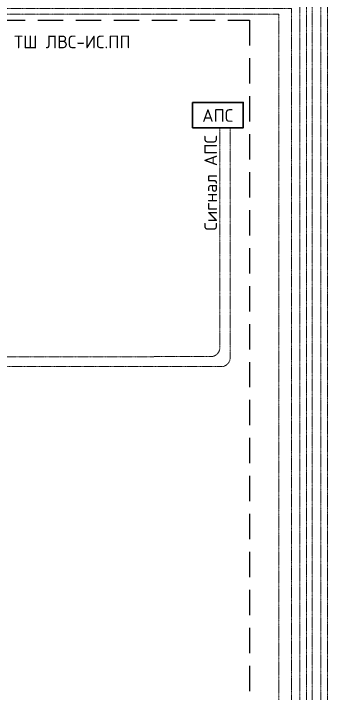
# Model space of a CAD drawing. Header units: millimetres. Extents: x 4247 to 622543, y -201358 to 142419.
# Drawn here: x 75905 to 82103, y -138400 to -124982 of the extents above; entities that cross this region are included whole.
import ezdxf

# ---------------------------------------------------------------- set-up
doc = ezdxf.new("R2010")
doc.units = ezdxf.units.MM
doc.linetypes.add('DASH', pattern=[0.75, 0.5, -0.25])
doc.linetypes.add('DASHED2', pattern=[0.375, 0.25, -0.125])
for name, color, linetype, lineweight in [('1.АПС_оборудование', 1, 'Continuous', 35), ('1.АПС_текст', 7, 'Continuous', 35), ('UTP', 5, 'DASH', 25)]:
    doc.layers.add(name, color=color, linetype=linetype, lineweight=lineweight)
doc.layers.add('_19D-Телекоммуникационные шкафы', color=7, linetype='Continuous')
doc.styles.add('ICOCPEUR', font='isocpeur.ttf')

msp = doc.modelspace()

# ---------------------------------------------------------------- linework, layer by layer
at = {"layer": '1.АПС_оборудование'}
msp.add_lwpolyline([(79441.335, -126735.448), (80441.335, -126735.448), (80441.335, -127235.448), (79441.335, -127235.448)], close=True, dxfattribs=at)
at = {"layer": '_19D-Телекоммуникационные шкафы', "linetype": 'DASH', "ltscale": 1000}
msp.add_lwpolyline([(56135.302, -125108.845), (80567.5, -125108.845), (80567.5, -143413.116), (56135.302, -143413.116)], close=True, dxfattribs=at)
at = {"layer": 'UTP', "color": 5, "linetype": 'DASHED2', "lineweight": 0, "ltscale": 10}
for points in [[(44861.141, -142228.998), (44861.141, -144370.615), (82103.141, -144370.615), (82103.141, -124214.612), (71616.544, -124214.612), (71616.544, -126278.363)], [(46408.134, -142228.998), (46408.134, -144194.149), (81976.239, -144194.149), (81976.239, -124353.619), (71868.847, -124353.619), (71868.847, -126278.363)], [(47922.524, -142228.998), (47922.524, -144032.789), (81800.16, -144032.789), (81800.16, -124496.283), (72117.362, -124496.283), (72117.362, -126278.363)], [(72379.474, -126278.363), (72370.419, -124631.632), (81691.81, -124631.632), (81691.81, -143909.12), (57830.519, -143909.12), (57830.519, -142228.998)], [(72612.472, -126278.363), (72612.472, -124770.638), (81556.366, -124770.638), (81556.366, -143800.404), (58992.303, -143800.404), (58992.303, -142228.998)], [(72861.863, -126278.363), (72861.863, -124884.038), (81393.834, -124884.038), (81393.834, -143691.689), (60097.445, -143691.689), (60097.445, -142228.998)], [(73364.307, -126278.363), (73364.307, -124990.121), (81145.359, -124990.121), (81145.359, -143474.258), (62404.667, -143474.258), (62404.667, -142228.998)]]:
    msp.add_lwpolyline(points, dxfattribs=at)
at = {"layer": 'UTP', "color": 1, "linetype": 'DASHED2', "lineweight": 0, "ltscale": 10}
for points in [[(79978.231, -127235.448), (79978.231, -131575.309, -0.414213562), (79802.409, -131751.132), (72748.932, -131766.184)], [(80182.107, -127235.448), (80182.107, -131773.876, -0.414213562), (80006.284, -131949.698), (72750.875, -131949.698)]]:
    msp.add_lwpolyline(points, format="xyb", dxfattribs=at)

# ---------------------------------------------------------------- texts
at = {"lineweight": 0, "insert": (77065.152, -125541.158), "char_height": 250, "width": 3155.97428, "attachment_point": 5, "style": 'ICOCPEUR'}
msp.add_mtext('\\pxt21;ТШ ЛВС-ИС.ПП', dxfattribs=at)
at = {"layer": '1.АПС_текст', "insert": (79937.513, -126993.885), "char_height": 250, "width": 2154.73748, "attachment_point": 5, "style": 'ICOCPEUR'}
msp.add_mtext('АПС', dxfattribs=at)
at = {"layer": '1.АПС_текст', "insert": (79797.64, -128322.872), "char_height": 250, "width": 2154.73748, "attachment_point": 5, "rotation": 90, "style": 'ICOCPEUR'}
msp.add_mtext('Сигнал АПС', dxfattribs=at)

doc.saveas('drawing.dxf')
